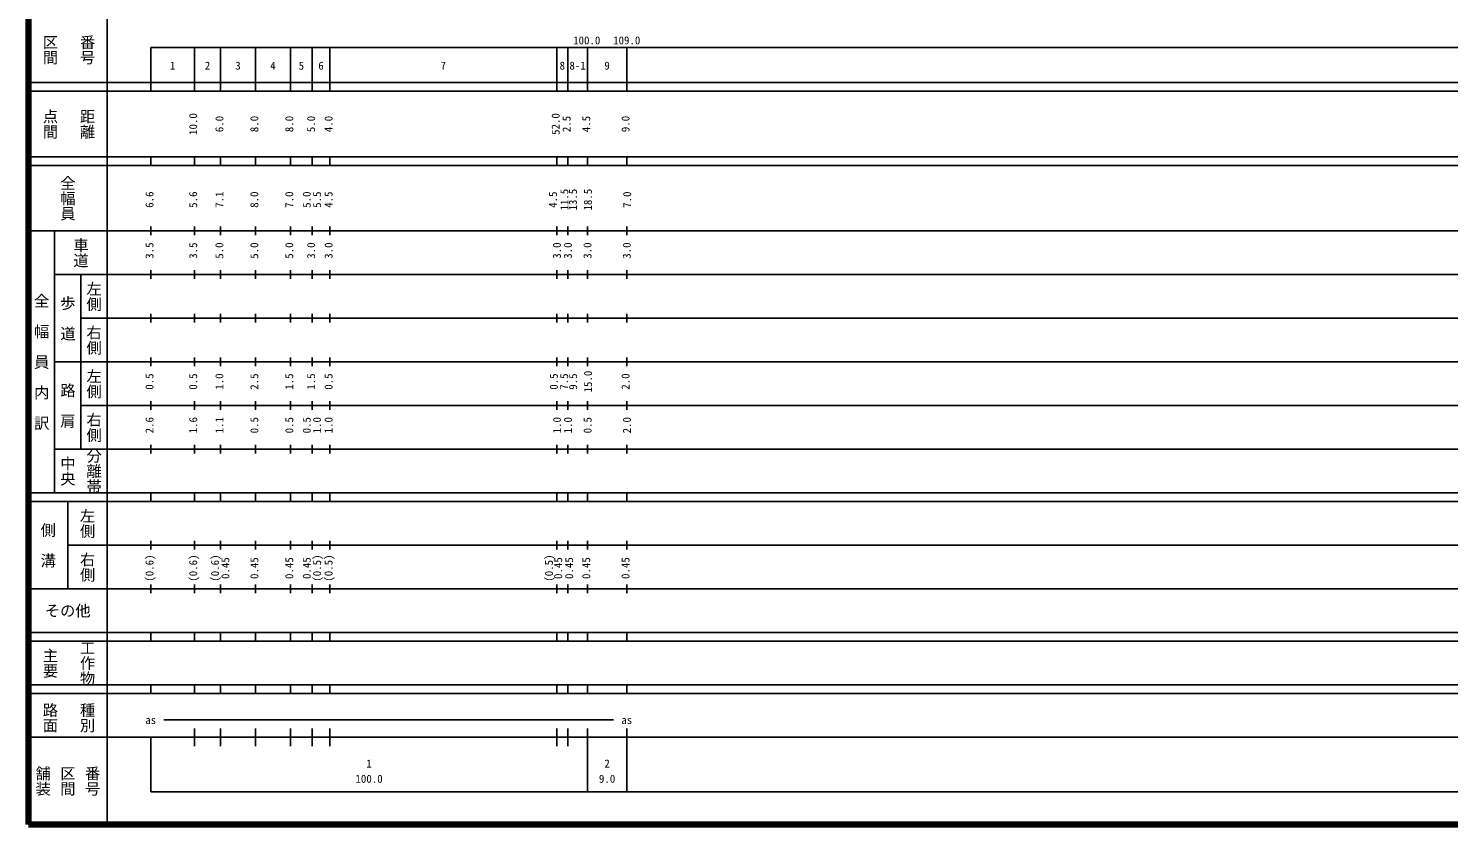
# Model space of a CAD drawing. Units: millimetres, scale not verified. Extents: x 40000 to 680000, y 20000 to 380000.
# Drawn here: x 40000 to 365183, y 20000 to 202409 of the extents above; entities that cross this region are included whole.
import ezdxf
from ezdxf.enums import TextEntityAlignment as Align

# ---------------------------------------------------------------- set-up
doc = ezdxf.new("R2010")
doc.units = ezdxf.units.MM
doc.header["$LTSCALE"] = 1000
doc.layers.add('M-TTL', color=2, linetype='Continuous', lineweight=140)
doc.layers.add('M-TTL-BAND', color=7, linetype='Continuous', lineweight=25)
doc.styles.add('@ＭＳ ゴシック', font='')
doc.styles.add('ＭＳ ゴシック', font='')
doc.styles.get('@ＭＳ ゴシック').set_extended_font_data('@MS Gothic')
doc.styles.get('ＭＳ ゴシック').set_extended_font_data('MS Gothic')

msp = doc.modelspace()

# ---------------------------------------------------------------- linework, layer by layer
at = {"layer": 'M-TTL'}
for p, q in [((40000, 380000), (40000, 20000)), ((40000, 20000), (680000, 20000))]:
    msp.add_line(p, q, dxfattribs=at)
at = {"layer": 'M-TTL-BAND'}
for p, q in [((58000, 370000), (58000, 20000)), ((68000, 198000), (579000, 198000)), ((68000, 198000), (68000, 188000)), ((78000, 188000), (78000, 198000)), ((84000, 188000), (84000, 198000)), ((92000, 188000), (92000, 198000)), ((100000, 188000), (100000, 198000)), ((105000, 188000), (105000, 198000)), ((109000, 188000), (109000, 198000)), ((161000, 188000), (161000, 198000)), ((163500, 188000), (163500, 198000)), ((168000, 188000), (168000, 198000)), ((177000, 188000), (177000, 198000)), ((40000, 190000), (579000, 190000)), ((40000, 188000), (579000, 188000)), ((40000, 173000), (579000, 173000)), ((68000, 171000), (68000, 173000)), ((78000, 171000), (78000, 173000)), ((84000, 171000), (84000, 173000)), ((92000, 171000), (92000, 173000)), ((100000, 171000), (100000, 173000)), ((105000, 171000), (105000, 173000)), ((109000, 171000), (109000, 173000)), ((161000, 171000), (161000, 173000)), ((163500, 171000), (163500, 173000)), ((168000, 171000), (168000, 173000)), ((177000, 171000), (177000, 173000)), ((40000, 171000), (579000, 171000)), ((68000, 155000), (68000, 157000)), ((78000, 155000), (78000, 157000)), ((84000, 155000), (84000, 157000)), ((92000, 155000), (92000, 157000)), ((100000, 155000), (100000, 157000)), ((105000, 155000), (105000, 157000)), ((109000, 155000), (109000, 157000)), ((161000, 155000), (161000, 157000)), ((163500, 155000), (163500, 157000)), ((168000, 155000), (168000, 157000)), ((177000, 155000), (177000, 157000)), ((40000, 156000), (579000, 156000)), ((46000, 96000), (46000, 156000)), ((68000, 145000), (68000, 147000)), ((78000, 145000), (78000, 147000)), ((84000, 145000), (84000, 147000)), ((92000, 145000), (92000, 147000)), ((100000, 145000), (100000, 147000)), ((105000, 145000), (105000, 147000)), ((109000, 145000), (109000, 147000)), ((161000, 145000), (161000, 147000)), ((163500, 145000), (163500, 147000)), ((168000, 145000), (168000, 147000)), ((177000, 145000), (177000, 147000)), ((46000, 146000), (579000, 146000)), ((52000, 146000), (52000, 106000)), ((68000, 135000), (68000, 137000)), ((78000, 135000), (78000, 137000)), ((84000, 135000), (84000, 137000)), ((92000, 135000), (92000, 137000)), ((100000, 135000), (100000, 137000)), ((105000, 135000), (105000, 137000)), ((109000, 135000), (109000, 137000)), ((161000, 135000), (161000, 137000)), ((163500, 135000), (163500, 137000)), ((168000, 135000), (168000, 137000)), ((177000, 135000), (177000, 137000)), ((52000, 136000), (579000, 136000)), ((68000, 125000), (68000, 127000)), ((78000, 125000), (78000, 127000)), ((84000, 125000), (84000, 127000)), ((92000, 125000), (92000, 127000)), ((100000, 125000), (100000, 127000)), ((105000, 125000), (105000, 127000)), ((109000, 125000), (109000, 127000)), ((161000, 125000), (161000, 127000)), ((163500, 125000), (163500, 127000)), ((168000, 125000), (168000, 127000)), ((177000, 125000), (177000, 127000)), ((46000, 126000), (579000, 126000)), ((52000, 116000), (579000, 116000)), ((68000, 115000), (68000, 117000)), ((78000, 115000), (78000, 117000)), ((84000, 115000), (84000, 117000)), ((92000, 115000), (92000, 117000)), ((100000, 115000), (100000, 117000)), ((105000, 115000), (105000, 117000)), ((109000, 115000), (109000, 117000)), ((161000, 115000), (161000, 117000)), ((163500, 115000), (163500, 117000)), ((168000, 115000), (168000, 117000)), ((177000, 115000), (177000, 117000)), ((46000, 106000), (579000, 106000)), ((68000, 105000), (68000, 107000)), ((78000, 105000), (78000, 107000)), ((84000, 105000), (84000, 107000)), ((92000, 105000), (92000, 107000)), ((100000, 105000), (100000, 107000)), ((105000, 105000), (105000, 107000)), ((109000, 105000), (109000, 107000)), ((161000, 105000), (161000, 107000)), ((163500, 105000), (163500, 107000)), ((168000, 105000), (168000, 107000)), ((177000, 105000), (177000, 107000)), ((40000, 96000), (579000, 96000)), ((68000, 94000), (68000, 96000)), ((78000, 94000), (78000, 96000)), ((84000, 94000), (84000, 96000)), ((92000, 94000), (92000, 96000)), ((100000, 94000), (100000, 96000)), ((105000, 94000), (105000, 96000)), ((109000, 94000), (109000, 96000)), ((161000, 94000), (161000, 96000)), ((163500, 94000), (163500, 96000)), ((168000, 94000), (168000, 96000)), ((177000, 94000), (177000, 96000)), ((40000, 94000), (579000, 94000)), ((49000, 94000), (49000, 74000)), ((68000, 83000), (68000, 85000)), ((78000, 83000), (78000, 85000)), ((84000, 83000), (84000, 85000)), ((92000, 83000), (92000, 85000)), ((100000, 83000), (100000, 85000)), ((105000, 83000), (105000, 85000)), ((109000, 83000), (109000, 85000)), ((161000, 83000), (161000, 85000)), ((163500, 83000), (163500, 85000)), ((168000, 83000), (168000, 85000)), ((177000, 83000), (177000, 85000)), ((49000, 84000), (579000, 84000)), ((68000, 73000), (68000, 75000)), ((78000, 73000), (78000, 75000)), ((84000, 73000), (84000, 75000)), ((92000, 73000), (92000, 75000)), ((100000, 73000), (100000, 75000)), ((105000, 73000), (105000, 75000)), ((109000, 73000), (109000, 75000)), ((161000, 73000), (161000, 75000)), ((163500, 73000), (163500, 75000)), ((168000, 73000), (168000, 75000)), ((177000, 73000), (177000, 75000)), ((40000, 74000), (579000, 74000)), ((40000, 64000), (579000, 64000)), ((40000, 62000), (579000, 62000)), ((68000, 62000), (68000, 64000)), ((78000, 62000), (78000, 64000)), ((84000, 62000), (84000, 64000)), ((92000, 62000), (92000, 64000)), ((100000, 62000), (100000, 64000)), ((105000, 62000), (105000, 64000)), ((109000, 62000), (109000, 64000)), ((161000, 62000), (161000, 64000)), ((163500, 62000), (163500, 64000)), ((168000, 62000), (168000, 64000)), ((177000, 62000), (177000, 64000)), ((40000, 52000), (579000, 52000)), ((40000, 50000), (579000, 50000)), ((68000, 50000), (68000, 52000)), ((78000, 50000), (78000, 52000)), ((84000, 50000), (84000, 52000)), ((92000, 50000), (92000, 52000)), ((100000, 50000), (100000, 52000)), ((105000, 50000), (105000, 52000)), ((109000, 50000), (109000, 52000)), ((161000, 50000), (161000, 52000)), ((163500, 50000), (163500, 52000)), ((168000, 50000), (168000, 52000)), ((177000, 50000), (177000, 52000)), ((71000, 44000), (174000, 44000)), ((40000, 40000), (579000, 40000)), ((68000, 40000), (68000, 27500)), ((78000, 38000), (78000, 42000)), ((84000, 38000), (84000, 42000)), ((92000, 38000), (92000, 42000)), ((100000, 38000), (100000, 42000)), ((105000, 38000), (105000, 42000)), ((109000, 38000), (109000, 42000)), ((161000, 38000), (161000, 42000)), ((163500, 38000), (163500, 42000)), ((168000, 27500), (168000, 42000)), ((177000, 27500), (177000, 42000)), ((68000, 27500), (579000, 27500))]:
    msp.add_line(p, q, dxfattribs=at)

# ---------------------------------------------------------------- texts
at = {"layer": 'M-TTL-BAND', "style": '@ＭＳ ゴシック'}
for s, p in [('区間', (45000, 197500)), ('番号', (53500, 197500)), ('点間', (45000, 180500)), ('距離', (53500, 180500)), ('全幅員', (49000, 163500)), ('車道', (52000, 151000)), ('左側', (55000, 141000)), ('全\u3000幅\u3000員\u3000内\u3000訳', (43000, 126000)), ('歩\u3000道', (49000, 136000)), ('右側', (55000, 131000)), ('左側', (55000, 121000)), ('路\u3000肩', (49000, 116000)), ('右側', (55000, 111000)), ('中央', (49000, 101000)), ('分離帯', (55000, 101000)), ('左側', (53500, 89000)), ('側\u3000溝', (44500, 84000)), ('右側', (53500, 79000)), ('主要', (45000, 57000)), ('工作物', (53500, 57000)), ('路面', (45000, 44500)), ('種別', (53500, 44500)), ('舗装', (43333, 30000)), ('区間', (49000, 30000)), ('番号', (54667, 30000))]:
    msp.add_text(s, height=2566, rotation=270, dxfattribs=at).set_placement(p, align=Align.MIDDLE_CENTER)
at = {"layer": 'M-TTL-BAND', "style": 'ＭＳ ゴシック'}
for s, p in [('100.0', (167844, 198195)), ('109.0', (177000, 198195)), ('1', (73000, 192405)), ('2', (81000, 192405)), ('3', (88000, 192405)), ('4', (96000, 192405)), ('5', (102500, 192405)), ('6', (107000, 192405)), ('7', (135000, 192405)), ('8', (162250, 192405)), ('8-1', (165750, 192405)), ('9', (172500, 192405)), ('as', (68000, 42500)), ('as', (177000, 42500)), ('1', (118000, 32523)), ('2', (172500, 32523)), ('100.0', (118000, 29033)), ('9.0', (172500, 29033))]:
    msp.add_text(s, height=1833, dxfattribs=at).set_placement(p, align=Align.BOTTOM_CENTER)
for s, p in [('10.0', (79187, 180500)), ('6.0', (85187, 180500)), ('8.0', (93187, 180500)), ('8.0', (101187, 180500)), ('5.0', (106187, 180500)), ('4.0', (110187, 180500)), ('52.0', (162187, 180500)), ('2.5', (164687, 180500)), ('4.5', (169187, 180500)), ('9.0', (178187, 180500)), ('6.6', (69187, 163174)), ('5.6', (79187, 163174)), ('7.1', (85187, 163174)), ('8.0', (93187, 163174)), ('7.0', (101187, 163174)), ('5.0', (105187, 163174)), ('5.5', (107557, 163174)), ('4.5', (110187, 163174)), ('4.5', (161565, 163174)), ('11.5', (164180, 163174)), ('13.5', (166142, 163174)), ('18.5', (169565, 163174)), ('7.0', (178565, 163174)), ('3.5', (69187, 151500)), ('3.5', (79187, 151500)), ('5.0', (85187, 151500)), ('5.0', (93187, 151500)), ('5.0', (101187, 151500)), ('3.0', (106187, 151500)), ('3.0', (110187, 151500)), ('3.0', (162472, 151500)), ('3.0', (164972, 151500)), ('3.0', (169472, 151500)), ('3.0', (178472, 151500)), ('15.0', (169593, 121500)), ('0.5', (69187, 121500)), ('0.5', (79187, 121500)), ('1.0', (85187, 121500)), ('2.5', (93187, 121500)), ('1.5', (101187, 121500)), ('1.5', (106187, 121500)), ('0.5', (110187, 121500)), ('0.5', (161759, 121500)), ('7.5', (164125, 121500)), ('9.5', (166177, 121500)), ('2.0', (178187, 121500)), ('2.6', (69187, 111500)), ('1.6', (79187, 111500)), ('1.1', (85187, 111500)), ('0.5', (93187, 111500)), ('0.5', (101187, 111500)), ('0.5', (105187, 111500)), ('1.0', (107557, 111500)), ('1.0', (110187, 111500)), ('1.0', (162501, 111500)), ('1.0', (165001, 111500)), ('0.5', (169501, 111500)), ('2.0', (178501, 111500)), ('(0.6)', (69187, 78764)), ('(0.6)', (79187, 78764)), ('(0.6)', (84187, 78764)), ('(0.5)', (107557, 78764)), ('(0.5)', (110187, 78764)), ('(0.5)', (160647, 78764)), ('0.45', (86557, 78764)), ('0.45', (93187, 78764)), ('0.45', (101187, 78764)), ('0.45', (105187, 78764)), ('0.45', (162765, 78764)), ('0.45', (165272, 78764)), ('0.45', (169187, 78764)), ('0.45', (178187, 78764))]:
    msp.add_text(s, height=1833, rotation=90, dxfattribs=at).set_placement(p, align=Align.BOTTOM_CENTER)
msp.add_text('その他', height=2566, dxfattribs=at).set_placement((49000, 69000), align=Align.MIDDLE_CENTER)

doc.saveas('drawing.dxf')
